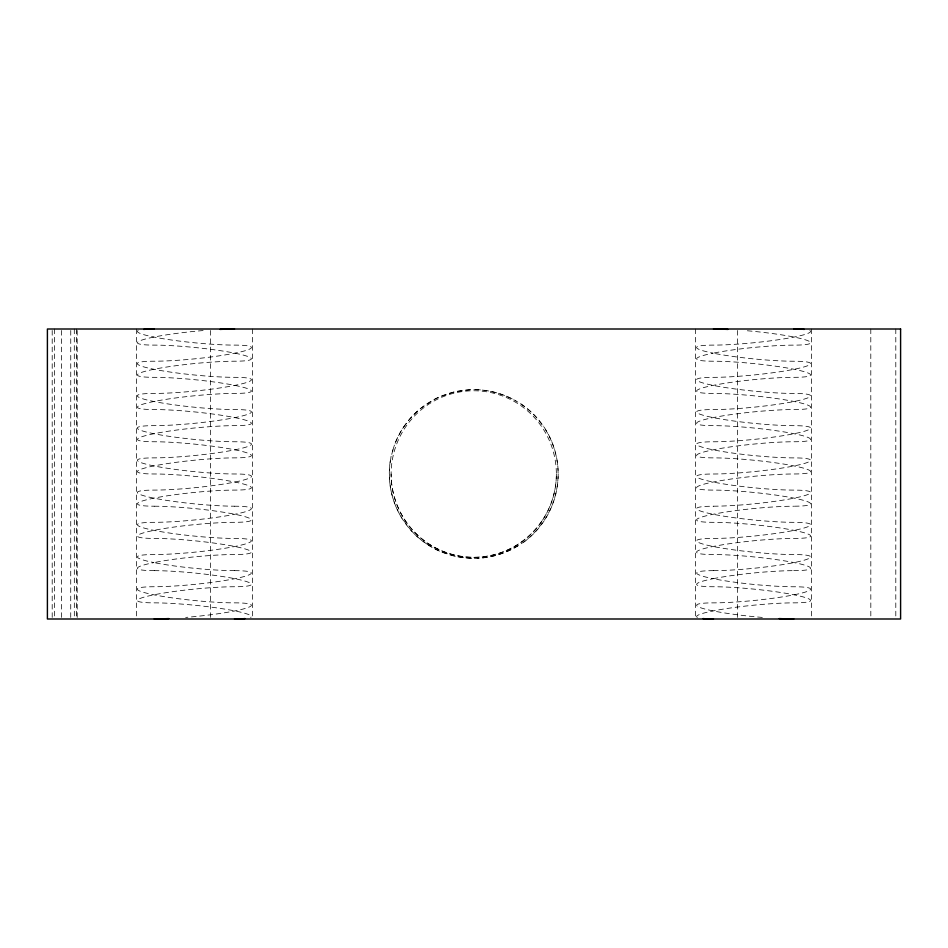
<?xml version="1.0" encoding="UTF-8"?>
<svg xmlns="http://www.w3.org/2000/svg" width="948" height="948" viewBox="0 0 948 948"><rect width="100%" height="100%" fill="white"/><g stroke="black" fill="none" stroke-linecap="round" stroke-linejoin="round"><path stroke-width="0.71" stroke-dasharray="4.74 3.56" d="M392.958 449.779L391.251 456.284A79.561 74.856 90 0 0 391.56 493.09L392.922 498.21A82.713 79.431 90 0 0 401.478 517.549L410.922 530.323A85.675 83.614 90 0 0 422.583 541.083L431.399 546.972A84.562 84.443 90 0 0 471.784 558.336C491.242 558.81 510.723 552.269 525.998 540.218A85.581 83.519 -90 0 0 537.48 529.257L543.903 520.831A82.843 79.561 90 0 0 554.947 496.859L556.215 491.716A79.561 74.856 -90 0 0 555.907 454.91L554.544 449.79A82.986 79.679 -90 0 0 543.097 426.007M392.531 451.141L394.119 446.093A83.08 79.786 -90 0 1 403.564 427.169M403.564 427.169L409.986 418.743A85.581 83.519 -90 0 1 421.469 407.782L434.8 399.155A84.562 84.443 90 0 1 470.374 389.711C489.808 388.929 509.408 395.115 524.872 406.917A85.675 83.614 90 0 1 536.544 417.677L543.097 425.996M518.094 545.728L512.655 548.845A84.562 84.443 90 0 1 477.081 558.289M470.374 389.711L454.637 391.832L439.576 396.868A85.711 84.656 90 0 0 425.735 404.63A84.502 83.46 90 0 0 394.095 446.081M471.784 558.336L456.024 556.476L440.962 551.736A85.427 84.372 90 0 1 426.908 544.164M895.801 329.003L895.801 617.515M870.797 329.003L870.821 617.515M811.606 329.003L811.606 617.515M737.627 330.485L737.627 617.515M695.619 329.003L695.619 617.515M252.381 329.003L252.381 617.515M210.373 330.485L210.373 618.997M136.393 329.003L136.393 617.515M77.179 330.485L77.203 617.515M76.48 329.003L76.456 617.515M74.3 329.003L74.323 617.515M70.756 330.485L70.733 617.515M61.419 330.485L61.419 617.515M54.51 329.003L54.51 617.515M52.199 330.485L52.199 617.515M426.956 544.081A83.993 82.962 -90 0 1 391.109 456.261M475.671 389.664A84.562 84.443 -90 0 1 516.067 401.028M520.665 403.682A84.099 83.069 -90 0 1 521.85 543.536M809.829 330.556A57.33 5.688 -5.7 0 1 779.718 339.538A57.33 5.688 -5.7 0 1 713.477 345.108A57.33 5.688 5.7 0 0 713.169 353.166A57.33 5.688 -5.7 0 0 713.477 361.212A57.33 5.688 5.7 0 1 794.057 369.282A57.33 5.688 5.7 0 1 793.749 377.328A57.33 5.688 -5.7 0 0 713.169 385.386A57.33 5.688 -5.7 0 0 713.477 393.432A57.33 5.688 5.7 0 1 794.057 401.502A57.33 5.688 5.7 0 1 793.749 409.548A57.33 5.688 -5.7 0 0 713.169 417.606A57.33 5.688 -5.7 0 0 713.477 425.652A57.33 5.688 5.7 0 1 794.057 433.722A57.33 5.688 5.7 0 1 793.749 441.756A57.33 5.688 -5.7 0 0 713.169 449.826A57.33 5.688 -5.7 0 0 713.477 457.872A57.33 5.688 5.7 0 1 794.057 465.93A57.33 5.688 5.7 0 1 793.749 473.976A57.33 5.688 -5.7 0 0 713.169 482.046A57.33 5.688 -5.7 0 0 713.477 490.092A57.33 5.688 5.7 0 1 794.057 498.15A57.33 5.688 5.7 0 1 793.749 506.196M713.477 506.196A57.33 5.688 -5.7 0 0 794.057 498.15A57.33 5.688 -5.7 0 0 793.749 490.104A57.33 5.688 5.7 0 1 713.169 482.046A57.33 5.688 5.7 0 1 713.477 474A57.33 5.688 -5.7 0 0 794.057 465.93A57.33 5.688 -5.7 0 0 793.749 457.896A57.33 5.688 5.7 0 1 713.169 449.826A57.33 5.688 5.7 0 1 713.477 441.78A57.33 5.688 -5.7 0 0 794.057 433.722A57.33 5.688 -5.7 0 0 793.749 425.676A57.33 5.688 5.7 0 1 713.169 417.606A57.33 5.688 5.7 0 1 713.477 409.56A57.33 5.688 -5.7 0 0 794.057 401.502A57.33 5.688 -5.7 0 0 793.749 393.456A57.33 5.688 5.7 0 1 713.169 385.386A57.33 5.688 5.7 0 1 713.477 377.34A57.33 5.688 -5.7 0 0 794.057 369.282A57.33 5.688 -5.7 0 0 793.749 361.235A57.33 5.688 5.7 0 1 713.169 353.166A57.33 5.688 -5.7 0 1 793.749 345.131A57.33 5.688 5.7 0 0 804.449 339.538A57.33 5.688 5.7 0 0 744.903 330.556M713.477 570.637A57.33 5.688 -5.7 0 0 794.057 562.591A57.33 5.688 -5.7 0 0 793.749 554.544A57.33 5.688 5.7 0 1 713.169 546.486A57.33 5.688 5.7 0 1 713.477 538.44A57.33 5.688 -5.7 0 0 794.057 530.37A57.33 5.688 -5.7 0 0 793.749 522.324A57.33 5.688 5.7 0 1 713.169 514.266A57.33 5.688 5.7 0 1 713.477 506.22M713.477 570.66A57.33 5.688 5.7 0 0 713.169 578.695A57.33 5.688 -5.7 0 0 713.477 586.741A57.33 5.688 5.7 0 1 794.057 594.811A57.33 5.688 5.7 0 1 793.749 602.857A57.33 5.688 -5.7 0 0 727.519 608.438A57.33 5.688 -5.7 0 0 697.408 617.421M762.322 617.421A57.33 5.688 5.7 0 1 702.776 608.438A57.33 5.688 5.7 0 1 713.477 602.869A57.33 5.688 -5.7 0 0 794.057 594.811A57.33 5.688 -5.7 0 0 793.749 586.765A57.33 5.688 5.7 0 1 713.169 578.695A57.33 5.688 -5.7 0 1 793.749 570.66M203.097 330.556A57.33 5.688 -5.7 0 0 143.551 339.538A57.33 5.688 -5.7 0 0 154.251 345.108A57.33 5.688 5.7 0 1 234.831 353.166A57.33 5.688 5.7 0 1 234.523 361.212A57.33 5.688 -5.7 0 0 153.943 369.282A57.33 5.688 -5.7 0 0 154.251 377.328A57.33 5.688 5.7 0 1 234.831 385.386A57.33 5.688 5.7 0 1 234.523 393.432A57.33 5.688 -5.7 0 0 153.943 401.502A57.33 5.688 -5.7 0 0 154.251 409.548A57.33 5.688 5.7 0 1 234.831 417.606A57.33 5.688 5.7 0 1 234.523 425.652A57.33 5.688 -5.7 0 0 153.943 433.722A57.33 5.688 -5.7 0 0 154.251 441.756A57.33 5.688 5.7 0 1 234.831 449.826A57.33 5.688 5.7 0 1 234.523 457.872A57.33 5.688 -5.7 0 0 153.943 465.93A57.33 5.688 -5.7 0 0 154.251 473.976A57.33 5.688 5.7 0 1 234.831 482.046A57.33 5.688 5.7 0 1 234.523 490.092A57.33 5.688 -5.7 0 0 153.943 498.15A57.33 5.688 -5.7 0 0 154.251 506.196M154.251 570.637A57.33 5.688 -5.7 0 1 153.943 562.591A57.33 5.688 5.7 0 1 154.251 554.544A57.33 5.688 -5.7 0 0 234.831 546.486A57.33 5.688 -5.7 0 0 234.523 538.44A57.33 5.688 5.7 0 1 153.943 530.37A57.33 5.688 5.7 0 1 154.251 522.324A57.33 5.688 -5.7 0 0 234.831 514.266A57.33 5.688 -5.7 0 0 234.523 506.22M154.251 506.22A57.33 5.688 5.7 0 1 234.831 514.266A57.33 5.688 5.7 0 1 234.523 522.312A57.33 5.688 -5.7 0 0 153.943 530.37A57.33 5.688 -5.7 0 0 154.251 538.417A57.33 5.688 5.7 0 1 234.831 546.486A57.33 5.688 5.7 0 1 234.523 554.521A57.33 5.688 -5.7 0 0 153.943 562.591A57.33 5.688 5.7 0 0 234.523 570.637M154.251 570.66A57.33 5.688 5.7 0 1 234.831 578.695A57.33 5.688 5.7 0 1 234.523 586.741A57.33 5.688 -5.7 0 0 153.943 594.811A57.33 5.688 -5.7 0 0 154.251 602.857A57.33 5.688 5.7 0 1 220.481 608.438A57.33 5.688 5.7 0 1 250.592 617.421M138.171 330.556A57.33 5.688 5.7 0 0 168.282 339.538A57.33 5.688 5.7 0 0 234.523 345.108A57.33 5.688 -5.7 0 1 234.831 353.166A57.33 5.688 -5.7 0 1 154.251 361.212A57.33 5.688 5.7 0 0 153.943 369.282A57.33 5.688 5.7 0 0 234.523 377.328A57.33 5.688 -5.7 0 1 234.831 385.386A57.33 5.688 -5.7 0 1 154.251 393.432A57.33 5.688 5.7 0 0 153.943 401.502A57.33 5.688 5.7 0 0 234.523 409.548A57.33 5.688 -5.7 0 1 234.831 417.606A57.33 5.688 -5.7 0 1 154.251 425.652A57.33 5.688 5.7 0 0 153.943 433.722A57.33 5.688 5.7 0 0 234.523 441.756A57.33 5.688 -5.7 0 1 234.831 449.826A57.33 5.688 -5.7 0 1 154.251 457.872A57.33 5.688 5.7 0 0 153.943 465.93A57.33 5.688 5.7 0 0 234.523 473.976A57.33 5.688 -5.7 0 1 234.831 482.046A57.33 5.688 -5.7 0 1 154.251 490.092A57.33 5.688 5.7 0 0 153.943 498.15A57.33 5.688 5.7 0 0 234.523 506.196M234.523 570.66A57.33 5.688 -5.7 0 1 234.831 578.695A57.33 5.688 -5.7 0 1 154.251 586.741A57.33 5.688 5.7 0 0 153.943 594.811A57.33 5.688 5.7 0 0 234.523 602.857A57.33 5.688 -5.7 0 1 245.224 608.438A57.33 5.688 -5.7 0 1 185.678 617.421M793.749 570.637A57.33 5.688 5.7 0 0 794.057 562.591A57.33 5.688 5.7 0 0 713.477 554.544A57.33 5.688 -5.7 0 1 713.169 546.486A57.33 5.688 -5.7 0 1 793.749 538.44A57.33 5.688 5.7 0 0 794.057 530.37A57.33 5.688 5.7 0 0 713.477 522.324A57.33 5.688 -5.7 0 1 713.169 514.266A57.33 5.688 -5.7 0 1 793.749 506.22M556.358 474A83.317 82.63 90 0 1 473.727 557.234A83.317 82.63 90 0 1 391.097 474M542.552 520.191A83.317 82.63 -90 0 0 478.918 390.931A83.317 82.63 -90 0 0 399.724 511.126A83.317 82.63 -90 0 0 542.552 520.191"/><path stroke-width="1.42" d="M793.749 329.015A57.33 5.688 -5.7 0 1 804.26 329.418M793.749 618.961A57.33 5.688 5.7 0 1 779.28 618.57M220.054 329.418A57.33 5.688 -5.7 0 1 234.523 329.015M245.022 618.57A57.33 5.688 5.7 0 1 234.523 618.961M143.74 329.418A57.33 5.688 5.7 0 1 154.251 329.015M168.72 618.57A57.33 5.688 -5.7 0 1 154.251 618.961M713.477 329.015A57.33 5.688 5.7 0 1 727.945 329.418M713.477 618.961A57.33 5.688 -5.7 0 1 702.978 618.57M900.6 329.003L47.4 329.003L47.4 618.997L900.6 618.997L900.6 329.003"/></g></svg>
